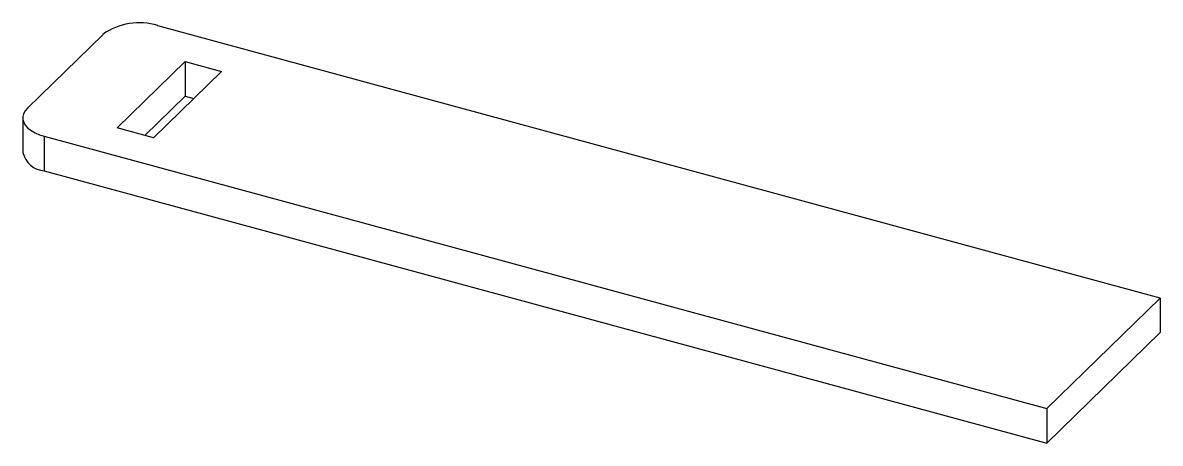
# Paper-space layout '_Trimetric' of a CAD drawing. Header units: millimetres. Extents: x -69 to 71, y -24 to 28.
import ezdxf

# ---------------------------------------------------------------- set-up
doc = ezdxf.new("R2010")
doc.units = ezdxf.units.MM

psp = doc.layouts.new('_Trimetric')

# ---------------------------------------------------------------- linework, layer by layer
at = {"color": 7, "linetype": 'Continuous', "lineweight": 25}
for p, q in [((71.12, -6.31), (-52.7, 27.34)), ((-59.45, 26.27), (-68.79, 17.16)), ((-57.71, 14.73), (-49.31, 22.93)), ((-49.31, 22.93), (-44.8, 21.7)), ((-49.31, 22.93), (-49.31, 18.64)), ((-44.8, 21.7), (-53.2, 13.5)), ((-54.27, 13.79), (-49.31, 18.64)), ((-49.31, 18.64), (-48.23, 18.35)), ((-69.37, 15.96), (-69.37, 11.67)), ((-53.2, 13.5), (-57.71, 14.73)), ((-66.7, 13.68), (57.12, -19.97)), ((-66.7, 13.68), (-66.7, 9.39)), ((-66.7, 9.39), (57.12, -24.26)), ((57.12, -19.97), (71.12, -6.31)), ((71.12, -6.31), (71.12, -10.59)), ((57.12, -24.26), (71.12, -10.59)), ((57.12, -19.97), (57.12, -24.26))]:
    psp.add_line(p, q, dxfattribs=at)
at = {"color": 7, "linetype": 'Continuous', "lineweight": 25, "flags": 128}
psp.add_lwpolyline([(-68.79, 17.16), (-69.07, 16.82), (-69.27, 16.47), (-69.36, 16.1), (-69.35, 15.74), (-69.24, 15.37), (-69.02, 15.02), (-68.72, 14.69), (-68.32, 14.38), (-67.85, 14.11), (-67.3, 13.87), (-66.7, 13.68)], dxfattribs=at)
at = {"color": 7, "linetype": 'Continuous', "lineweight": 25}
for centre, radius, start, end in [((-55.02, 20.15), 7.56, 72.1428, 125.9521), ((-66.46, 12.37), 2.98, 193.4923, 265.5047)]:
    psp.add_arc(centre, radius, start, end, dxfattribs=at)

doc.saveas('drawing.dxf')
